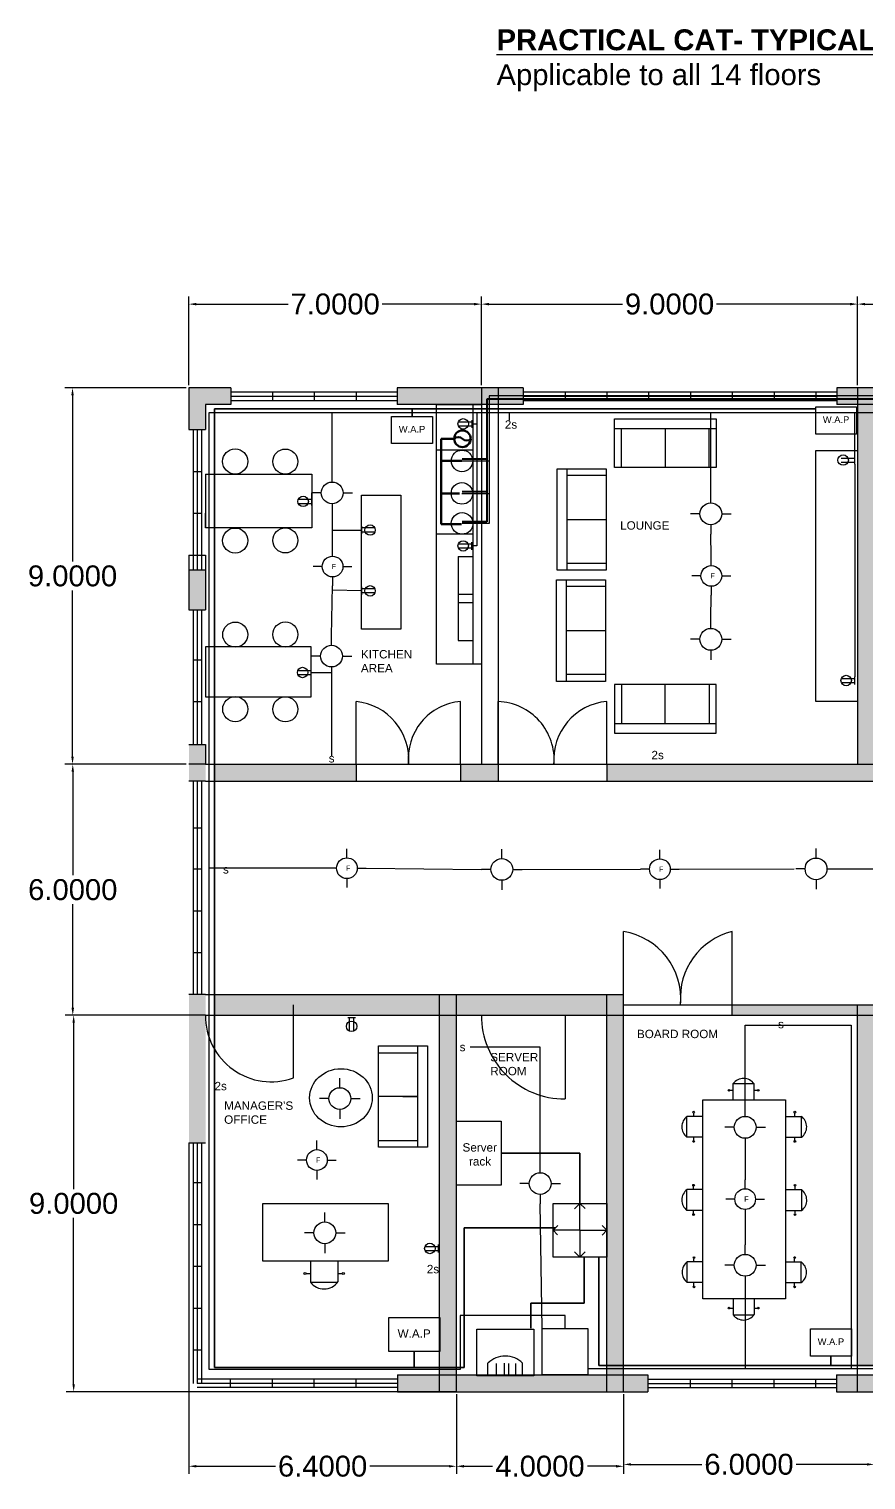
# Model space of a CAD drawing. Header units: inches. Extents: x 1.2 to 84.8, y -17.1 to 37.6.
# Drawn here: x 1.18 to 21.2, y 2.89 to 37.58 of the extents above; entities that cross this region are included whole.
import ezdxf

# ---------------------------------------------------------------- set-up
doc = ezdxf.new("R2010")
doc.units = ezdxf.units.IN
doc.header["$MEASUREMENT"] = 0
doc.header["$PDMODE"] = 3
doc.header["$PDSIZE"] = -20
for name, color, linetype, lineweight in [('Cold water supply', 170, 'Continuous', 30), ('Drainage', 67, 'Continuous', 53), ('Electricity Supply', 240, 'Continuous', 30), ('Hot water supply', 244, 'Continuous', 40), ('Internet Supply', 140, 'Continuous', 35)]:
    doc.layers.add(name, color=color, linetype=linetype, lineweight=lineweight)
doc.styles.get("Standard").update_dxf_attribs({"font": 'arial.ttf'})
doc.dimstyles.get("Standard").update_dxf_attribs({"dimtxt": 0.5, "dimasz": 0.18, "dimexe": 0.18, "dimexo": 0.0625, "dimgap": 0.09, "dimtad": 0, "dimtih": 1, "dimtoh": 1, "dimdec": 4, "dimzin": 0, "dimdsep": 46, "dimtxsty": 'Standard', "dimcen": 0.09, "dimadec": 0, "dimazin": 0, "dimtfac": 1, "dimtdec": 4, "dimtofl": 0, "dimtmove": 0, "dimatfit": 3, "dimfxl": 1, "dimtolj": 1, "dimtzin": 0, "dimarcsym": 0})

# ---------------------------------------------------------------- blocks, each defined once
blk = doc.blocks.new('*D2')
at = {"color": 0, "lineweight": -2, "transparency": 16777216}
for p, q in [((5, 29.062), (5, 31.18)), ((5.18, 31), (7.375, 31)), ((11.82, 31), (9.625, 31)), ((12, 29.062), (12, 31.18))]:
    blk.add_line(p, q, dxfattribs=at)
at = {"color": 0, "transparency": 16777216}
for points in [[(5.18, 31.03), (5.18, 30.97), (5, 31)], [(11.82, 31.03), (11.82, 30.97), (12, 31)]]:
    blk.add_solid(points, dxfattribs=at)
at = {"layer": 'Defpoints', "color": 0, "transparency": 16777216}
for p in [(12, 31), (5, 29), (12, 29)]:
    blk.add_point(p, dxfattribs=at)
at = {"color": 0, "transparency": 16777216, "insert": (8.5, 31), "char_height": 0.5, "attachment_point": 5}
blk.add_mtext('\\A1;7.0000', dxfattribs=at)
blk = doc.blocks.new('*D3')
at = {"color": 0, "lineweight": -2, "transparency": 16777216}
for p, q in [((12, 29.062), (12, 31.18)), ((12.18, 31), (15.373, 31)), ((20.82, 31), (17.627, 31)), ((21, 29.062), (21, 31.18))]:
    blk.add_line(p, q, dxfattribs=at)
at = {"color": 0, "transparency": 16777216}
for points in [[(12.18, 31.03), (12.18, 30.97), (12, 31)], [(20.82, 31.03), (20.82, 30.97), (21, 31)]]:
    blk.add_solid(points, dxfattribs=at)
at = {"layer": 'Defpoints', "color": 0, "transparency": 16777216}
for p in [(21, 31), (12, 29), (21, 29)]:
    blk.add_point(p, dxfattribs=at)
at = {"color": 0, "transparency": 16777216, "insert": (16.5, 31), "char_height": 0.5, "attachment_point": 5}
blk.add_mtext('\\A1;9.0000', dxfattribs=at)
blk = doc.blocks.new('*D4')
at = {"color": 0, "lineweight": -2, "transparency": 16777216}
for p, q in [((21, 29.062), (21, 31.18)), ((21.18, 31), (22.872, 31)), ((26.82, 31), (25.128, 31)), ((27, 29.062), (27, 31.18))]:
    blk.add_line(p, q, dxfattribs=at)
at = {"color": 0, "transparency": 16777216}
for points in [[(21.18, 31.03), (21.18, 30.97), (21, 31)], [(26.82, 31.03), (26.82, 30.97), (27, 31)]]:
    blk.add_solid(points, dxfattribs=at)
at = {"layer": 'Defpoints', "color": 0, "transparency": 16777216}
for p in [(27, 31), (21, 29), (27, 29)]:
    blk.add_point(p, dxfattribs=at)
at = {"color": 0, "transparency": 16777216, "insert": (24, 31), "char_height": 0.5, "attachment_point": 5}
blk.add_mtext('\\A1;6.0000', dxfattribs=at)
blk = doc.blocks.new('*D6')
at = {"color": 0, "lineweight": -2, "transparency": 16777216}
for p, q in [((4.938, 29), (2.037, 29)), ((2.217, 28.82), (2.217, 24.845)), ((2.217, 20.18), (2.217, 24.155)), ((4.938, 20), (2.037, 20))]:
    blk.add_line(p, q, dxfattribs=at)
at = {"color": 0, "transparency": 16777216}
for points in [[(2.187, 28.82), (2.247, 28.82), (2.217, 29)], [(2.187, 20.18), (2.247, 20.18), (2.217, 20)]]:
    blk.add_solid(points, dxfattribs=at)
at = {"layer": 'Defpoints', "color": 0, "transparency": 16777216}
for p in [(5, 29), (2.217, 20), (5, 20)]:
    blk.add_point(p, dxfattribs=at)
at = {"color": 0, "transparency": 16777216, "insert": (2.217, 24.5), "char_height": 0.5, "attachment_point": 5}
blk.add_mtext('\\A1;9.0000', dxfattribs=at)
blk = doc.blocks.new('*D13')
at = {"color": 0, "lineweight": -2, "transparency": 16777216}
for p, q in [((4.938, 20), (2.043, 20)), ((2.223, 19.82), (2.223, 17.345)), ((2.223, 14.18), (2.223, 16.655)), ((4.938, 14), (2.043, 14))]:
    blk.add_line(p, q, dxfattribs=at)
at = {"color": 0, "transparency": 16777216}
for points in [[(2.193, 19.82), (2.253, 19.82), (2.223, 20)], [(2.193, 14.18), (2.253, 14.18), (2.223, 14)]]:
    blk.add_solid(points, dxfattribs=at)
at = {"layer": 'Defpoints', "color": 0, "transparency": 16777216}
for p in [(5, 20), (2.223, 14), (5, 14)]:
    blk.add_point(p, dxfattribs=at)
at = {"color": 0, "transparency": 16777216, "insert": (2.223, 17), "char_height": 0.5, "attachment_point": 5}
blk.add_mtext('\\A1;6.0000', dxfattribs=at)
blk = doc.blocks.new('*D14')
at = {"color": 0, "lineweight": -2, "transparency": 16777216}
for p, q in [((4.878, 14), (2.064, 14)), ((2.244, 13.82), (2.244, 9.845)), ((2.244, 5.18), (2.244, 9.155)), ((4.878, 5), (2.064, 5))]:
    blk.add_line(p, q, dxfattribs=at)
at = {"color": 0, "transparency": 16777216}
for points in [[(2.214, 13.82), (2.274, 13.82), (2.244, 14)], [(2.214, 5.18), (2.274, 5.18), (2.244, 5)]]:
    blk.add_solid(points, dxfattribs=at)
at = {"layer": 'Defpoints', "color": 0, "transparency": 16777216}
for p in [(4.94, 14), (2.244, 5), (4.94, 5)]:
    blk.add_point(p, dxfattribs=at)
at = {"color": 0, "transparency": 16777216, "insert": (2.244, 9.5), "char_height": 0.5, "attachment_point": 5}
blk.add_mtext('\\A1;9.0000', dxfattribs=at)
blk = doc.blocks.new('*D17')
at = {"color": 0, "lineweight": -2, "transparency": 16777216}
for p, q in [((11.4, 4.938), (11.4, 3.038)), ((15.4, 4.938), (15.4, 3.038)), ((11.58, 3.218), (12.263, 3.218)), ((15.22, 3.218), (14.537, 3.218))]:
    blk.add_line(p, q, dxfattribs=at)
at = {"color": 0, "transparency": 16777216}
for points in [[(11.58, 3.248), (11.58, 3.188), (11.4, 3.218)], [(15.22, 3.248), (15.22, 3.188), (15.4, 3.218)]]:
    blk.add_solid(points, dxfattribs=at)
at = {"layer": 'Defpoints', "color": 0, "transparency": 16777216}
for p in [(11.4, 5), (15.4, 5), (11.4, 3.218)]:
    blk.add_point(p, dxfattribs=at)
at = {"color": 0, "transparency": 16777216, "insert": (13.4, 3.218), "char_height": 0.5, "attachment_point": 5}
blk.add_mtext('\\A1;4.0000', dxfattribs=at)
blk = doc.blocks.new('*D18')
at = {"color": 0, "lineweight": -2, "transparency": 16777216}
for p, q in [((5, 4.938), (5, 3.038)), ((11.4, 4.938), (11.4, 3.038)), ((5.18, 3.218), (7.072, 3.218)), ((11.22, 3.218), (9.328, 3.218))]:
    blk.add_line(p, q, dxfattribs=at)
at = {"color": 0, "transparency": 16777216}
for points in [[(5.18, 3.248), (5.18, 3.188), (5, 3.218)], [(11.22, 3.248), (11.22, 3.188), (11.4, 3.218)]]:
    blk.add_solid(points, dxfattribs=at)
at = {"layer": 'Defpoints', "color": 0, "transparency": 16777216}
for p in [(5, 5), (11.4, 5), (5, 3.218)]:
    blk.add_point(p, dxfattribs=at)
at = {"color": 0, "transparency": 16777216, "insert": (8.2, 3.218), "char_height": 0.5, "attachment_point": 5}
blk.add_mtext('\\A1;6.4000', dxfattribs=at)
blk = doc.blocks.new('*D19')
at = {"color": 0, "lineweight": -2, "transparency": 16777216}
for p, q in [((15.4, 4.938), (15.4, 3.083)), ((21.4, 4.938), (21.4, 3.083)), ((15.58, 3.263), (17.272, 3.263)), ((21.22, 3.263), (19.528, 3.263))]:
    blk.add_line(p, q, dxfattribs=at)
at = {"color": 0, "transparency": 16777216}
for points in [[(15.58, 3.293), (15.58, 3.233), (15.4, 3.263)], [(21.22, 3.293), (21.22, 3.233), (21.4, 3.263)]]:
    blk.add_solid(points, dxfattribs=at)
at = {"layer": 'Defpoints', "color": 0, "transparency": 16777216}
for p in [(15.4, 5), (21.4, 5), (21.4, 3.263)]:
    blk.add_point(p, dxfattribs=at)
at = {"color": 0, "transparency": 16777216, "insert": (18.4, 3.263), "char_height": 0.5, "attachment_point": 5}
blk.add_mtext('\\A1;6.0000', dxfattribs=at)

msp = doc.modelspace()

# ---------------------------------------------------------------- hatches: boundary and pattern name
h = msp.add_hatch(color=256)
h.dxf.hatch_style = 1
h.paths.add_polyline_path([(26.6, 29), (21.4, 29), (21.4, 28.6), (26.6, 28.6)])
h.paths.add_polyline_path([(27, 28.6), (26.6, 28.6), (26.6, 20), (27, 20)])
h.paths.add_polyline_path([(21.4, 28.6), (21, 28.6), (21, 20), (21.4, 20)])
h.paths.add_polyline_path([(21, 29), (20.5, 29), (20.5, 28.6), (21, 28.6)])
h.paths.add_polyline_path([(21.4, 29), (21, 29), (21, 28.6), (21.4, 28.6)])
h.paths.add_polyline_path([(27, 29), (26.6, 29), (26.6, 28.6), (27, 28.6)])
h.paths.add_polyline_path([(33, 29), (28.9, 29), (28.9, 28.6), (32.6, 28.6), (32.6, 28.01113), (33, 28.01113)])
h.paths.add_polyline_path([(28.7, 29), (27, 29), (27, 28.6), (28.7, 28.6)])
h.paths.add_polyline_path([(33, 27.48188), (32.6, 27.48188), (32.6, 25.7381), (33, 25.7381)])
h.paths.add_polyline_path([(33, 25.19871), (32.6, 25.19871), (32.6, 24.5), (33, 24.5)])
h.paths.add_polyline_path([(33, 24.5), (32.6, 24.5), (32.6, 24.1), (33, 24.1)])
h.paths.add_polyline_path([(32.6, 24.5), (28.9, 24.5), (28.9, 24.1), (32.6, 24.1)])
h.paths.add_polyline_path([(32.6, 26.7), (28.9, 26.7), (28.9, 26.5), (32.6, 26.5)])
h.paths.add_polyline_path([(33, 24.1), (32.6, 24.1), (32.6, 13.50339), (33, 13.50339)])
h.paths.add_polyline_path([(32.6, 20), (15, 20), (15, 19.6), (32.6, 19.6)])
h.paths.add_polyline_path([(32.6, 22.74032), (28.7, 22.74032), (28.7, 22.54032), (32.6, 22.54032)])
h.paths.add_polyline_path([(13, 29), (12.4, 29), (12.4, 28.6), (13, 28.6)])
h.paths.add_polyline_path([(12.4, 29), (12, 29), (12, 28.6), (12.4, 28.6)])
h.paths.add_polyline_path([(12, 29), (9.98659, 29), (9.98659, 28.6), (12, 28.6)])
h.paths.add_polyline_path([(6.00492, 29), (5, 29), (5, 28.00502), (5.4, 28.00502), (5.4, 28.6), (6.00492, 28.6)])
h.paths.add_polyline_path([(5.4, 24.64868), (5, 24.64868), (5, 23.69186), (5.4, 23.69186)])
h.paths.add_polyline_path([(5.4, 20), (5, 20), (5, 19.6), (5.4, 19.6)])
h.paths.add_polyline_path([(5.4, 20.47144), (5, 20.47144), (5, 20), (5.4, 20)])
h.paths.add_polyline_path([(9, 20), (5.61373, 20), (5.61373, 19.6), (9, 19.6)])
h.paths.add_polyline_path([(12.4, 20), (11.5, 20), (11.5, 19.6), (12.4, 19.6)])
h.paths.add_polyline_path([(5.4, 13.95833, -0.00663101), (5.4, 14), (5, 14), (5, 10.95352), (5.4, 10.95352)])
h.paths.add_polyline_path([(11, 14.5), (5.61373, 14.5), (5.61373, 14), (11, 14), (11, 14.25)])
h.paths.add_polyline_path([(15, 14.5), (11.4, 14.5), (11.4, 14.25), (11.4, 14), (15, 14), (15, 14.25)])
h.paths.add_polyline_path([(11.4, 14.25), (11.4, 14.5), (11, 14.5), (11, 14.25), (11, 14), (11.4, 14)])
h.paths.add_polyline_path([(5.4, 14.5), (5, 14.5), (5, 14), (5.4, 14)])
h.paths.add_polyline_path([(15.4, 14.5), (15, 14.5), (15, 14.25), (15, 14), (15.4, 14)])
h.paths.add_polyline_path([(15.4, 14), (15, 14), (15, 9.50332), (15.00044, 9.50332), (15.00044, 8.21763), (15.00009, 5.624), (15.4, 5.624)])
h.paths.add_polyline_path([(11.4, 14), (11, 14), (11, 6.77333), (11.00168, 6.77333), (11.00168, 5.95952), (11.00102, 5.58176), (11.4, 5.58176)])
h.paths.add_polyline_path([(11.4, 5.58176), (11, 5.58176), (11, 5.4), (11.4, 5.4)])
h.paths.add_polyline_path([(11.4, 5.4), (11, 5.4), (11, 5), (11.4, 5)])
h.paths.add_polyline_path([(11, 5.4), (9.99157, 5.4), (9.99157, 5), (11, 5)])
h.paths.add_polyline_path([(15, 5.4), (11.4, 5.4), (11.4, 5), (15, 5)])
h.paths.add_polyline_path([(15.4, 5.4), (15, 5.4), (15, 5), (15.4, 5)])
h.paths.add_polyline_path([(15.98294, 5.4), (15.4, 5.4), (15.4, 5), (15.98294, 5)])
h.paths.add_polyline_path([(15.4, 5.624), (15, 5.624), (15, 5.4), (15.4, 5.4)])
h.paths.add_polyline_path([(21, 5.4), (20.4977, 5.4), (20.4977, 5), (21, 5)])
h.paths.add_polyline_path([(21.4, 5.4), (21, 5.4), (21, 5), (21.4, 5)])
h.paths.add_polyline_path([(22.13162, 5.4), (21.4, 5.4), (21.4, 5), (22.13162, 5)])
h.paths.add_polyline_path([(21.4, 14), (21, 14), (21, 5.624), (21.4, 5.624)])
h.paths.add_polyline_path([(21.4, 14.25), (21, 14.25), (21, 14), (21.4, 14)])
h.paths.add_polyline_path([(21, 14.25), (18, 14.25), (18, 14), (21, 14)])
h.paths.add_polyline_path([(22, 14.25), (21.4, 14.25), (21.4, 14), (22, 14)])
h.paths.add_polyline_path([(32.6, 14.25), (24.5, 14.25), (24.5, 14), (32.6, 14)])
h.paths.add_polyline_path([(33, 5.9409), (32.6, 5.9409), (32.6, 5.4), (31.99045, 5.4), (31.99045, 5), (33, 5)])

# ---------------------------------------------------------------- linework, layer by layer
for p, q in [((6.00492, 29), (6.00492, 28.6)), ((6.00492, 28.9), (9.98659, 28.9)), ((6.00492, 28.8), (9.98659, 28.8)), ((7, 28.9), (7, 28.7)), ((8, 28.9), (8, 28.7)), ((9, 28.9), (9, 28.7)), ((9.98659, 29), (9.98659, 28.6)), ((12, 29), (12, 20)), ((12.4, 29), (12.4, 20)), ((13, 29), (13, 28.6)), ((13, 28.9), (20.5, 28.9)), ((13, 28.8), (20.5, 28.8)), ((14, 28.9), (14, 28.7)), ((15, 28.9), (15, 28.7)), ((16, 28.9), (16, 28.7)), ((17, 28.9), (17, 28.7)), ((18, 28.9), (18, 28.7)), ((19, 28.9), (19, 28.7)), ((20, 28.9), (20, 28.7)), ((20.5, 29), (20.5, 28.6)), ((21, 29), (21, 20)), ((6.00492, 28.7), (9.98659, 28.7)), ((11.79062, 28.6), (11.79062, 22.39547)), ((13, 28.7), (20.5, 28.7)), ((5, 28.00502), (5.4, 28.00502)), ((5.1, 28.00502), (5.1, 24.64868)), ((5.1, 28.00502), (5.1, 24.64868)), ((5.2, 28.00502), (5.2, 24.64868)), ((5.3, 28.00502), (5.3, 24.64868)), ((15.18509, 28.02357), (17.61224, 28.02357)), ((15.35014, 27.09101), (15.35014, 28.02357)), ((16.39866, 28.02357), (16.39866, 27.09101)), ((17.4515, 27.09101), (17.4515, 28.02357)), ((10.92203, 27.51362), (11.79062, 27.51362)), ((14.04847, 24.63659), (14.04847, 27.06375)), ((5.1, 27), (5.3, 27)), ((14.98103, 26.90301), (14.04847, 26.90301)), ((5.1, 26), (5.3, 26)), ((14.04847, 25.85017), (14.98103, 25.85017)), ((11.79062, 25.49773), (10.92203, 25.49773)), ((5, 25), (5.4, 25)), ((5.4, 25), (5.4, 23.69186)), ((5, 24.64868), (5.4, 24.64868)), ((11.44083, 24.96934), (11.44083, 22.96253)), ((11.44083, 24.96934), (11.79062, 24.96934)), ((14.98103, 24.80165), (14.04847, 24.80165)), ((14.03314, 21.98048), (14.03314, 24.40763)), ((11.44083, 24.06593), (11.79062, 24.06593)), ((14.9657, 24.24689), (14.03314, 24.24689)), ((5, 23.69186), (5.4, 23.69186)), ((5.1, 23.69186), (5.1, 20.47144)), ((5.2, 23.69186), (5.2, 20.47144)), ((5.3, 23.69186), (5.3, 20.47144)), ((11.44083, 23.86593), (11.79062, 23.86593)), ((11.44083, 22.96253), (11.79062, 22.96253)), ((14.03314, 23.19405), (14.9657, 23.19405)), ((5.1, 22.5), (5.3, 22.5)), ((5.39939, 22.5), (5.4, 22.5)), ((14.9657, 22.14553), (14.03314, 22.14553)), ((15.35014, 21.90899), (15.35014, 20.97643)), ((16.39866, 20.97643), (16.39866, 21.90899)), ((17.4515, 21.90899), (17.4515, 20.97643)), ((5.1, 21.5), (5.3, 21.5)), ((9, 20), (9, 21.5)), ((11.5, 20), (11.5, 21.5)), ((12.4, 20), (12.4, 21.5)), ((15, 20), (15, 21.5)), ((15.18509, 20.97643), (17.61224, 20.97643)), ((5, 20.47144), (5.4, 20.47144)), ((5.4, 20.47144), (5.4, 20)), ((5.4, 20), (5, 20)), ((5.4, 20), (32.6, 20)), ((9, 20), (9, 19.6)), ((11.5, 20), (11.5, 19.6)), ((12.4, 20), (12.4, 19.6)), ((15, 20), (15, 19.6)), ((5.4, 19.6), (5, 19.6)), ((5.1, 19.6), (5.1, 14.5)), ((5.2, 19.6), (5.2, 14.5)), ((5.3, 19.6), (5.3, 14.5)), ((5.4, 19.6), (32.6, 19.6)), ((5.1, 18.48234), (5.3, 18.48234)), ((5.1, 17.5), (5.3, 17.5)), ((5.1, 16.5), (5.3, 16.5)), ((15.4, 14), (15.4, 16)), ((18, 14), (18, 16)), ((5.1, 15.5), (5.3, 15.5)), ((5.4, 14.5), (5, 14.5)), ((5.4, 14.5), (15.4, 14.5)), ((7.4954, 14.25), (7.4954, 14)), ((11, 14.25), (11, 14.5)), ((11, 14), (11, 14.25)), ((11.4, 14.25), (11.4, 14.5)), ((11.4, 14), (11.4, 14.25)), ((15, 14.25), (15, 14.5)), ((15, 14), (15, 14.25)), ((15.4, 14.25), (15.4, 14.5)), ((15.4, 14), (15.4, 14.25)), ((15.4, 14.25), (32.6, 14.25)), ((21, 14), (21, 14.25)), ((5.4, 14), (4.94035, 14)), ((5.4, 14), (32.6, 14)), ((7.5, 12.5), (7.5, 14)), ((11, 5), (11, 14)), ((11.4, 5), (11.4, 14)), ((14, 14), (14, 12)), ((15, 5), (15, 14)), ((15.4, 5), (15.4, 14)), ((21, 5), (21, 14)), ((10.46889, 13.2702), (10.46889, 10.84304)), ((9.53633, 13.10514), (10.46889, 13.10514)), ((17.94309, 12.20534), (18.02309, 12.20534)), ((18.02309, 11.98874), (18.02309, 12.36553)), ((18.02309, 12.36553), (18.52309, 12.36553)), ((18.52309, 11.98874), (18.52309, 12.35979)), ((18.52309, 12.20534), (18.60309, 12.20534)), ((10.46889, 12.05662), (9.53633, 12.05662)), ((10.12104, 12.05662), (10.46889, 12.05662)), ((16.91737, 11.08322), (16.91737, 11.58322)), ((17.29417, 11.58322), (16.92312, 11.58322)), ((17.07756, 11.58322), (17.07756, 11.66322)), ((19.28178, 11.58322), (19.65282, 11.58322)), ((19.49838, 11.58322), (19.49838, 11.66322)), ((19.65857, 11.08322), (19.65857, 11.58322)), ((5, 10.95352), (5.4, 10.95352)), ((5, 10.95352), (5, 4.21583)), ((5.1, 10.95352), (5.1, 5.2)), ((5.2, 10.95352), (5.2, 5.2)), ((5.3, 10.95352), (5.3, 5.2)), ((9.53633, 11.00378), (10.46889, 11.00378)), ((17.29417, 11.08322), (16.91737, 11.08322)), ((17.07756, 11.00322), (17.07756, 11.08322)), ((19.28178, 11.08322), (19.65857, 11.08322)), ((19.49838, 11.00322), (19.49838, 11.08322)), ((5.1, 10), (5.3, 10)), ((16.91393, 9.33634), (16.91393, 9.83634)), ((17.29072, 9.83634), (16.91968, 9.83634)), ((17.07412, 9.83634), (17.07412, 9.91634)), ((19.28522, 9.83634), (19.65627, 9.83634)), ((19.50183, 9.83634), (19.50183, 9.91634)), ((19.66201, 9.33634), (19.66201, 9.83634)), ((14.3576, 9.50332), (14.22819, 9.37391)), ((14.3576, 8.86047), (14.3576, 9.50332)), ((14.3576, 9.50332), (14.48185, 9.37906)), ((17.29072, 9.33634), (16.91393, 9.33634)), ((17.07412, 9.25634), (17.07412, 9.33634)), ((19.28522, 9.33634), (19.66201, 9.33634)), ((19.50183, 9.25634), (19.50183, 9.33634)), ((5.1, 9), (5.3, 9)), ((13.71475, 8.86047), (13.82486, 8.97058)), ((14.3576, 8.86047), (13.71475, 8.86047)), ((13.71475, 8.86047), (13.82051, 8.75472)), ((14.3576, 8.86047), (14.3576, 8.21763)), ((14.3576, 8.86047), (15.00044, 8.86047)), ((15.00044, 8.86047), (14.8857, 8.74573)), ((15.00044, 8.86047), (14.88973, 8.97119)), ((14.3576, 8.21763), (14.22819, 8.34704)), ((14.3576, 8.21763), (14.48185, 8.34189)), ((5.1, 8), (5.3, 8)), ((7.90966, 8.1106), (7.90966, 7.61746)), ((8.56405, 8.1106), (8.56405, 7.62498)), ((16.92324, 7.6073), (16.92324, 8.1073)), ((17.30003, 8.1073), (16.92899, 8.1073)), ((17.08343, 8.1073), (17.08343, 8.1873)), ((19.27591, 8.1073), (19.64696, 8.1073)), ((19.49252, 8.1073), (19.49252, 8.1873)), ((19.65271, 7.6073), (19.65271, 8.1073)), ((7.80495, 7.82711), (7.90966, 7.82711)), ((8.56405, 7.82711), (8.66875, 7.82711)), ((7.90966, 7.61746), (8.56405, 7.61746)), ((17.30003, 7.6073), (16.92324, 7.6073)), ((17.08343, 7.5273), (17.08343, 7.6073)), ((19.27591, 7.6073), (19.65271, 7.6073)), ((19.49252, 7.5273), (19.49252, 7.6073)), ((5.1, 7), (5.3, 7)), ((17.94309, 6.99776), (18.02309, 6.99776)), ((18.02309, 7.21436), (18.02309, 6.83757)), ((18.52309, 7.21436), (18.52309, 6.84331)), ((18.52309, 6.99776), (18.60309, 6.99776)), ((18.02309, 6.83757), (18.52309, 6.83757)), ((5.1, 6), (5.3, 6)), ((12.15587, 5.38155), (12.15587, 5.67991)), ((12.35281, 5.67632), (12.35281, 5.38155)), ((12.54252, 5.67977), (12.54252, 5.38155)), ((12.64946, 5.67632), (12.64946, 5.38155)), ((12.81158, 5.67632), (12.81158, 5.38155)), ((12.98531, 5.38155), (12.98531, 5.67991)), ((9.99157, 5.3), (5.2, 5.3)), ((6, 5.1), (6, 5.3)), ((7, 5.1), (7, 5.3)), ((8, 5.1), (8, 5.3)), ((9, 5.1), (9, 5.3)), ((9.99157, 5.4), (9.99157, 5)), ((15.98294, 5.4), (15.98294, 5)), ((15.98294, 5.3), (19, 5.3)), ((17, 5.1), (17, 5.3)), ((18, 5.1), (18, 5.3)), ((19, 5.1), (19, 5.3)), ((19, 5.3), (20, 5.3)), ((20, 5.1), (20, 5.3)), ((20, 5.3), (20.4977, 5.3)), ((20.4977, 5.4), (20.4977, 5)), ((9.99157, 5), (4.53494, 5)), ((11.4, 5), (4.94035, 5)), ((9.99157, 5.2), (5.2, 5.2)), ((9.99157, 5.1), (5.2, 5.1)), ((15.98294, 5.2), (19, 5.2)), ((15.98294, 5.1), (19, 5.1)), ((19, 5.2), (20, 5.2)), ((19, 5.1), (20, 5.1)), ((20, 5.2), (20.4977, 5.2)), ((20, 5.1), (20.4977, 5.1))]:
    msp.add_line(p, q)
for points in [[(6.00492, 29), (5, 29), (5, 28.00502)], [(13, 29), (9.98659, 29)], [(33, 13.50339), (33, 29), (20.5, 29)], [(6.00492, 28.6), (5.4, 28.6), (5.4, 28.00502)], [(13, 28.6), (9.98659, 28.6)], [(32.6, 28.6), (20.5, 28.6)], [(5.4, 26.93612), (7.94087, 26.93612), (7.94087, 25.65103), (5.4, 25.65103), (5.4, 26)], [(5.4, 26.93612), (5.4, 25.65103)], [(5, 25), (5, 23.69186)], [(9.99157, 5.4), (15.98294, 5.4)], [(20.4977, 5.4), (22.13162, 5.4)], [(9.99157, 5), (15.98294, 5)], [(20.4977, 5), (22.13162, 5)]]:
    msp.add_lwpolyline(points)
for points in [[(10.92203, 28.6), (12, 28.6), (12, 22.39547), (10.92203, 22.39547)], [(19.99603, 28.54597), (20.97338, 28.54597), (20.97338, 27.8944), (19.99603, 27.8944)], [(9.85165, 28.31695), (10.829, 28.31695), (10.829, 27.66538), (9.85165, 27.66538)], [(15.18509, 27.09101), (15.18509, 28.26042), (17.61224, 28.26042), (17.61224, 27.09101)], [(20, 27.5), (21, 27.5), (21, 21.5), (20, 21.5)], [(14.98103, 24.63659), (13.81162, 24.63659), (13.81162, 27.06375), (14.98103, 27.06375)], [(9.12917, 26.43547), (10.06823, 26.43547), (10.06823, 23.22601), (9.12917, 23.22601)], [(14.9657, 21.98048), (13.79629, 21.98048), (13.79629, 24.40763), (14.9657, 24.40763)], [(5.39939, 21.61056), (7.92492, 21.61056), (7.92492, 22.80696), (5.39939, 22.80696)], [(15.18509, 21.90899), (15.18509, 20.73958), (17.61224, 20.73958), (17.61224, 21.90899)], [(9.53633, 13.2702), (10.70574, 13.2702), (10.70574, 10.84304), (9.53633, 10.84304)], [(17.29984, 11.98008), (19.27611, 11.98008), (19.27611, 7.22302), (17.29984, 7.22302)], [(11.4, 11.46718), (12.4703, 11.46718), (12.4703, 9.93673), (11.4, 9.93673)], [(6.76729, 9.50161), (9.76729, 9.50161), (9.76729, 8.12454), (6.76729, 8.12454)], [(13.71475, 9.50332), (15.00044, 9.50332), (15.00044, 8.21763), (13.71475, 8.21763)], [(9.78097, 6.77333), (11.00168, 6.77333), (11.00168, 5.95952), (9.78097, 5.95952)], [(11.88944, 6.4995), (13.25167, 6.4995), (13.25167, 5.38155), (11.88944, 5.38155)], [(19.87277, 6.50372), (20.85012, 6.50372), (20.85012, 5.85215), (19.87277, 5.85215)]]:
    msp.add_lwpolyline(points, close=True)
for centre, radius in [((6.10806, 27.23912), 0.3), ((7.30711, 27.23612), 0.3), ((11.53427, 27.25147), 0.25851), ((11.5336, 26.47566), 0.25851), ((11.53725, 25.75814), 0.25851), ((6.10806, 25.34803), 0.3), ((7.30711, 25.35103), 0.3), ((6.10994, 23.09963), 0.3), ((7.30899, 23.10262), 0.3), ((6.10994, 21.3179), 0.3), ((7.30899, 21.3149), 0.3), ((17.92309, 12.20534), 0.02), ((18.62309, 12.20534), 0.02), ((17.07756, 11.68322), 0.02), ((19.49838, 11.68322), 0.02), ((17.07756, 10.98322), 0.02), ((19.49838, 10.98322), 0.02), ((17.07412, 9.93634), 0.02), ((19.50183, 9.93634), 0.02), ((17.07412, 9.23634), 0.02), ((19.50183, 9.23634), 0.02), ((17.08343, 8.2073), 0.02), ((19.49252, 8.2073), 0.02), ((7.77878, 7.82711), 0.02618), ((8.69493, 7.82711), 0.02618), ((17.08343, 7.5073), 0.02), ((19.49252, 7.5073), 0.02), ((17.92309, 6.99776), 0.02), ((18.62309, 6.99776), 0.02)]:
    msp.add_circle(centre, radius)
for centre, radius, start, end in [((8.87135, 20.11567), 1.3903, 355.227637, 84.690571), ((11.61138, 20.14253), 1.36203, 94.690472, 186.00683), ((12.34658, 20.10785), 1.39317, 355.560025, 87.802399), ((15.11847, 20.11721), 1.38786, 94.896786, 184.844526), ((15.14473, 14.39841), 1.62181, 354.749731, 80.944056), ((18.37846, 14.42466), 1.62016, 103.508822, 184.526088), ((6.97083, 13.97917), 1.57097, 179.240154, 289.684491), ((13.98959, 13.98959), 1.98962, 179.700248, 270.299752), ((18.27096, 12.17714), 0.31134, 35.920355, 142.762548), ((17.10577, 11.33108), 0.31134, 125.920355, 232.762548), ((19.47017, 11.33108), 0.31134, 307.237452, 54.079645), ((17.10448, 9.58288), 0.31134, 125.920355, 232.762548), ((19.47146, 9.58288), 0.31134, 307.237452, 54.079645), ((17.11164, 7.85516), 0.31134, 125.920355, 232.762548), ((19.46431, 7.85516), 0.31134, 307.237452, 54.079645), ((8.23406, 7.86403), 0.40748, 217.237452, 324.079645), ((18.27096, 7.02596), 0.31134, 217.237452, 324.079645), ((12.57059, 5.26921), 0.58366, 44.720454, 135.279546)]:
    msp.add_arc(centre, radius, start, end)
msp.add_ellipse((8.63847, 12.02698), major_axis=(0.74865, 0), ratio=0.92834368)
at = {"layer": 'Cold water supply'}
for p, q in [((32.90666, 28.80914), (12.18267, 28.80914)), ((12.18267, 28.80914), (12.18267, 25.75814)), ((11.53427, 27.25147), (12.18267, 27.25147)), ((11.5336, 26.47566), (12.18267, 26.47566)), ((12.18267, 25.75814), (11.53725, 25.75814))]:
    msp.add_line(p, q, dxfattribs=at)
at = {"layer": 'Drainage'}
for p, q in [((11.03966, 27.25147), (11.03966, 27.78161)), ((11.03966, 27.78161), (11.34758, 27.78161)), ((11.53427, 27.25147), (11.03966, 27.25147)), ((11.03966, 27.25147), (11.03966, 26.80784)), ((11.03966, 26.80784), (11.03966, 25.73688)), ((11.47707, 26.47566), (11.03966, 26.47566)), ((11.03966, 25.73688), (11.52371, 25.73688))]:
    msp.add_line(p, q, dxfattribs=at)
msp.add_circle((11.54542, 27.78161), 0.19784, dxfattribs=at)
for centre, start, end in [((11.4465, 27.68269), 45, 135), ((11.64434, 27.88053), 225, 315)]:
    msp.add_arc(centre, 0.13989, start, end, dxfattribs=at)
at = {"layer": 'Electricity Supply'}
for p, q in [((5.48591, 5.52834), (5.48591, 28.41207)), ((5.48591, 28.41207), (27.98277, 28.41207)), ((8.42775, 26.97377), (8.42775, 28.41207)), ((11.44864, 28.18767), (11.69864, 28.18767)), ((11.69864, 28.18767), (11.76901, 28.18767)), ((11.76901, 28.22555), (11.76901, 28.0463)), ((11.76901, 28.13593), (11.88964, 28.13593)), ((11.88964, 28.41207), (11.88964, 25.22451)), ((12.66778, 28.225), (12.66778, 28.41207)), ((17.48688, 26.47377), (17.48688, 28.41207)), ((20.93018, 27.36154), (20.93018, 28.41207)), ((11.44864, 28.08767), (11.69864, 28.08767)), ((11.69864, 28.08767), (11.76901, 28.08767)), ((20.6098, 27.31947), (20.8598, 27.31947)), ((20.6098, 27.21947), (20.8598, 27.21947)), ((20.8598, 27.31947), (20.93018, 27.31947)), ((20.8598, 27.21947), (20.93018, 27.21947)), ((20.93018, 27.17476), (20.93018, 27.36154)), ((20.93018, 27.17476), (20.93101, 22.09336)), ((8.42775, 26.74747), (8.42775, 26.97377)), ((7.93948, 26.18899), (7.93948, 26.37577)), ((8.16717, 26.48688), (7.94087, 26.48688)), ((7.94087, 26.29358), (7.94087, 26.48688)), ((8.68834, 26.48688), (8.91463, 26.48688)), ((17.48688, 26.24747), (17.48688, 26.47377)), ((7.61911, 26.3337), (7.86911, 26.3337)), ((7.61911, 26.2337), (7.86911, 26.2337)), ((7.86911, 26.3337), (7.93948, 26.3337)), ((7.86911, 26.2337), (7.93948, 26.2337)), ((8.42775, 26.2263), (8.42775, 26)), ((8.43836, 25.18914), (8.43836, 26)), ((9.12917, 25.69339), (9.12917, 25.50661)), ((17.2263, 25.98688), (17, 25.98688)), ((17.48688, 25.7263), (17.48688, 25.5)), ((17.74747, 25.98688), (17.97377, 25.98688)), ((8.43836, 25.59457), (9.12917, 25.59457)), ((9.19954, 25.64868), (9.12917, 25.64868)), ((9.19954, 25.54868), (9.12917, 25.54868)), ((9.44954, 25.64868), (9.19954, 25.64868)), ((9.44954, 25.54868), (9.19954, 25.54868)), ((17.4996, 24.96539), (17.48688, 25.5)), ((8.43836, 24.97377), (8.43836, 25.18914)), ((11.44782, 25.2702), (11.69782, 25.2702)), ((11.44782, 25.1702), (11.69782, 25.1702)), ((11.69782, 25.2702), (11.76819, 25.2702)), ((11.69782, 25.1702), (11.76819, 25.1702)), ((11.76819, 25.12549), (11.76819, 25.31228)), ((11.88964, 25.22451), (11.76819, 25.22451)), ((8.19036, 24.72578), (7.97499, 24.72578)), ((8.68636, 24.72578), (8.90172, 24.72578)), ((17.4996, 24.75003), (17.4996, 24.96539)), ((8.43836, 24.47778), (8.43836, 24.26241)), ((17.2516, 24.50203), (17.03623, 24.50203)), ((17.74759, 24.50203), (17.96296, 24.50203)), ((8.41388, 23.07295), (8.43836, 24.26241)), ((9.12917, 24.14625), (8.43626, 24.16051)), ((9.12917, 24.23964), (9.12917, 24.05286)), ((9.19954, 24.19493), (9.12917, 24.19493)), ((9.19954, 24.09493), (9.12917, 24.09493)), ((9.44954, 24.19493), (9.19954, 24.19493)), ((9.44954, 24.09493), (9.19954, 24.09493)), ((17.48688, 23.47377), (17.4996, 24.03867)), ((17.4996, 24.25403), (17.4996, 24.03867)), ((17.48688, 23.24747), (17.48688, 23.47377)), ((8.41388, 22.84665), (8.41388, 23.07295)), ((17.2263, 22.98688), (17, 22.98688)), ((17.74747, 22.98688), (17.97377, 22.98688)), ((8.1533, 22.58607), (7.927, 22.58607)), ((8.67447, 22.58607), (8.90076, 22.58607)), ((17.48688, 22.7263), (17.48688, 22.5)), ((7.60662, 22.2439), (7.85662, 22.2439)), ((7.85662, 22.2439), (7.927, 22.2439)), ((7.927, 22.09918), (7.927, 22.28597)), ((8.41388, 22.32548), (8.41388, 22.09918)), ((7.60662, 22.1439), (7.85662, 22.1439)), ((7.85662, 22.1439), (7.927, 22.1439)), ((7.927, 22.19258), (8.41388, 22.19258)), ((8.41388, 22.09918), (8.41388, 20.18832)), ((20.61064, 22.05129), (20.86064, 22.05129)), ((20.61064, 21.95129), (20.86064, 21.95129)), ((20.86064, 22.05129), (20.93101, 22.05129)), ((20.86064, 21.95129), (20.93101, 21.95129)), ((20.93101, 21.90657), (20.93101, 22.09336)), ((8.78104, 17.7633), (8.78104, 17.97867)), ((12.48688, 17.74747), (12.48688, 17.97377)), ((16.26869, 17.73883), (16.26869, 17.95419)), ((20.00444, 17.75916), (20.00444, 17.98546)), ((8.31768, 17.5153), (5.48591, 17.5153)), ((8.53304, 17.5153), (8.31768, 17.5153)), ((9.02904, 17.5153), (9.24441, 17.5153)), ((9.24441, 17.5153), (12, 17.48688)), ((12.2263, 17.48688), (12, 17.48688)), ((12.74747, 17.48688), (12.97377, 17.48688)), ((12.97377, 17.48688), (15.80532, 17.49083)), ((16.02069, 17.49083), (15.80532, 17.49083)), ((16.51668, 17.49083), (16.73205, 17.49083)), ((16.73205, 17.49083), (19.48467, 17.49858)), ((19.74386, 17.49858), (19.51756, 17.49858)), ((20.26502, 17.49858), (20.49132, 17.49858)), ((20.49132, 17.49858), (23.39886, 17.5022)), ((8.78104, 17.26731), (8.78104, 17.05194)), ((12.48688, 17.2263), (12.48688, 17)), ((16.26869, 17.24283), (16.26869, 17.02747)), ((20.00444, 17.238), (20.00444, 17.0117)), ((8.98855, 13.94037), (8.80177, 13.94037)), ((8.84384, 13.87), (8.84384, 13.94037)), ((8.94384, 13.87), (8.94384, 13.94037)), ((8.84384, 13.62), (8.84384, 13.87)), ((8.94384, 13.62), (8.94384, 13.87)), ((18.30899, 11.80757), (18.30899, 13.76415)), ((18.30899, 13.76415), (19.09688, 13.76415)), ((19.09688, 13.76415), (20.84128, 13.76415)), ((20.84128, 13.76415), (20.84128, 5.55546)), ((13.40612, 13.23777), (11.73385, 13.23777)), ((13.40612, 10.46281), (13.40612, 13.23777)), ((8.6118, 12.26874), (8.6118, 12.49504)), ((8.35122, 12.00816), (8.12492, 12.00816)), ((8.87239, 12.00816), (9.09868, 12.00816)), ((18.30899, 11.58127), (18.30899, 11.80757)), ((8.6118, 11.74757), (8.6118, 11.52127)), ((18.04841, 11.32069), (17.82211, 11.32069)), ((18.56958, 11.32069), (18.79587, 11.32069)), ((8.06331, 10.787), (8.06331, 11.00237)), ((18.30899, 11.0601), (18.30899, 10.8338)), ((18.30899, 10.8338), (18.30906, 10.06761)), ((7.81531, 10.53901), (7.59995, 10.53901)), ((8.31131, 10.53901), (8.52668, 10.53901)), ((13.40612, 10.23651), (13.40612, 10.46281)), ((8.06331, 10.29101), (8.06331, 10.07564)), ((18.30906, 9.85224), (18.30906, 10.06761)), ((13.14554, 9.97593), (12.91924, 9.97593)), ((13.40612, 9.71534), (13.40612, 9.48905)), ((13.66671, 9.97593), (13.89301, 9.97593)), ((13.4563, 6.50821), (13.40612, 9.48905)), ((18.06106, 9.60425), (17.8457, 9.60425)), ((18.55706, 9.60425), (18.77243, 9.60425)), ((8.2518, 9.05947), (8.2518, 9.28576)), ((18.30906, 9.14088), (18.30899, 8.50933)), ((18.30906, 9.35625), (18.30906, 9.14088)), ((7.99121, 8.79888), (7.76492, 8.79888)), ((8.51238, 8.79888), (8.73868, 8.79888)), ((8.2518, 8.5383), (8.2518, 8.312)), ((10.6513, 8.47472), (10.9013, 8.47472)), ((10.6513, 8.37472), (10.9013, 8.37472)), ((10.9013, 8.47472), (10.97168, 8.47472)), ((10.9013, 8.37472), (10.97168, 8.37472)), ((10.97168, 8.33001), (10.97168, 8.51679)), ((18.30899, 8.28303), (18.30899, 8.50933)), ((18.04841, 8.02245), (17.82211, 8.02245)), ((18.56958, 8.02245), (18.79587, 8.02245)), ((18.30899, 7.76186), (18.30899, 7.53557)), ((18.30899, 7.53557), (18.30899, 5.55546)), ((13.99954, 6.82241), (11.487, 6.82241)), ((11.487, 6.82241), (11.487, 5.52834)), ((13.99954, 6.50821), (13.99954, 6.82241)), ((14.54279, 5.55546), (32.10763, 5.55546)), ((11.487, 5.52834), (5.48591, 5.52834))]:
    msp.add_line(p, q, dxfattribs=at)
msp.add_lwpolyline([(13.4563, 6.50821), (14.54279, 6.50821), (14.54279, 5.4), (13.4563, 5.4)], close=True, dxfattribs=at)
for centre, radius in [((11.5632, 28.13767), 0.125), ((20.65263, 27.27199), 0.125), ((8.42775, 26.48688), 0.26058), ((7.73367, 26.2837), 0.125), ((17.48688, 25.98688), 0.26058), ((9.33498, 25.59868), 0.125), ((11.56238, 25.2202), 0.125), ((8.43836, 24.72578), 0.248), ((17.4996, 24.50203), 0.248), ((9.33498, 24.14493), 0.125), ((17.48688, 22.98688), 0.26058), ((8.41388, 22.58607), 0.26058), ((7.72119, 22.1939), 0.125), ((20.7252, 22.00129), 0.125), ((8.78104, 17.5153), 0.248), ((12.48688, 17.48688), 0.26058), ((16.26869, 17.49083), 0.248), ((20.00444, 17.49858), 0.26058), ((8.89384, 13.73456), 0.125), ((8.6118, 12.00816), 0.26058), ((18.30899, 11.32069), 0.26058), ((8.06331, 10.53901), 0.248), ((13.40612, 9.97593), 0.26058), ((18.30906, 9.60425), 0.248), ((8.2518, 8.79888), 0.26058), ((10.76587, 8.42472), 0.125), ((18.30899, 8.02245), 0.26058)]:
    msp.add_circle(centre, radius, dxfattribs=at)
at = {"layer": 'Hot water supply'}
for p, q in [((32.83701, 28.7296), (12.12989, 28.7296)), ((12.12989, 28.7296), (12.12989, 25.793)), ((12.12989, 27.29612), (11.53757, 27.29612)), ((12.12989, 26.51608), (11.5351, 26.51608)), ((12.12989, 25.793), (11.54005, 25.793))]:
    msp.add_line(p, q, dxfattribs=at)
at = {"layer": 'Internet Supply'}
for p, q in [((5.61373, 5.58176), (5.61373, 28.49821)), ((5.61373, 28.49821), (19.99603, 28.49821)), ((10.34033, 28.31695), (10.34033, 28.49821)), ((14.3576, 10.70196), (12.4703, 10.70196)), ((14.3576, 9.50332), (14.3576, 10.70196)), ((13.7698, 8.91553), (11.58583, 8.91553)), ((11.58583, 8.91553), (11.58583, 5.58176)), ((14.45675, 7.1172), (14.45675, 8.21763)), ((14.80586, 8.21763), (14.80586, 5.624)), ((13.1817, 6.51889), (13.1817, 7.1172)), ((13.1817, 7.1172), (14.45675, 7.1172)), ((10.39133, 5.95952), (10.39133, 5.58176)), ((11.58583, 5.58176), (5.61373, 5.58176)), ((14.80586, 5.624), (31.48978, 5.624)), ((20.36145, 5.85215), (20.36145, 5.624))]:
    msp.add_line(p, q, dxfattribs=at)

# ---------------------------------------------------------------- texts
at = {"attachment_point": 1}
for s, width, gutter_width, insert, char_height in [('{\\fArial|b1|i0|c0|p34;\\LPRACTICAL CAT- TYPICAL FLOOR\\P}Applicable to all 14 floors', 11.4955959, 1, (12.36183, 37.56939), 0.5), ('W.A.P', 0.6684914, 0.80064, (20.16721, 28.31952), 0.160128), ('W.A.P', 0.6684914, 0.80064, (10.02283, 28.0905), 0.160128), ('LOUNGE', 1.8523283, 1, (15.31761, 25.80906), 0.2), ('KITCHEN\\PAREA', 1.7178851, 1, (9.11611, 22.73017), 0.2), ('BOARD ROOM', 2.3818269, 1, (15.72075, 13.65306), 0.2), ('SERVER\\PROOM', 2.1644306, 1, (12.21068, 13.09849), 0.2), ("MANAGER'S\\POFFICE", 2.2190563, 1, (5.84425, 11.93915), 0.2), ('Server\\P  rack', 0.8196059, 1, (11.54757, 10.94065), 0.2), ('W.A.P', 0.8349459, 1, (9.99478, 6.49049), 0.2), ('W.A.P', 0.6684914, 0.80064, (20.04396, 6.27726), 0.160128)]:
    msp.add_mtext_dynamic_manual_height_columns(s, width=width, gutter_width=gutter_width, heights=[0], dxfattribs=dict(at, insert=insert, char_height=char_height))
at = {"layer": 'Electricity Supply', "attachment_point": 1}
for s, width, gutter_width, heights, insert, char_height in [('2s', 0.204413, 1, [0], (12.55914, 28.2217), 0.2), ('F', 0.1782205, 0.61534, [0], (8.41632, 24.78891), 0.12307), ('F', 0.1782205, 0.61534, [0], (17.47756, 24.56516), 0.12307), ('s', 0.2, 1, [0.30396], (8.34684, 20.24309), 0.2), ('2s', 0.204413, 1, [0], (16.06706, 20.32033), 0.2), ('s', 0.2, 1, [0.30396], (5.81597, 17.58729), 0.2), ('F', 0.1782205, 0.61534, [0], (8.759, 17.57844), 0.12307), ('F', 0.1782205, 0.61534, [0], (16.24665, 17.55396), 0.12307), ('s', 0.2, 1, [0.30396], (19.09688, 13.88788), 0.2), ('s', 0.2, 1, [0.30396], (11.47827, 13.34011), 0.2), ('2s', 0.204413, 1, [0], (5.61373, 12.40692), 0.2), ('F', 0.1782205, 0.61534, [0], (8.04127, 10.60214), 0.12307), ('F', 0.1782205, 0.61534, [0], (18.28702, 9.66738), 0.12307), ('2s', 0.204413, 1, [0], (10.69313, 8.03202), 0.2)]:
    msp.add_mtext_dynamic_manual_height_columns(s, width=width, gutter_width=gutter_width, heights=heights, dxfattribs=dict(at, insert=insert, char_height=char_height))

# ---------------------------------------------------------------- dimensions: what is measured, and where the dimension line sits
for base, p1, p2, picture, middle in [((12, 31), (5, 29), (12, 29), '*D2', (8.5, 31)), ((21, 31), (12, 29), (21, 29), '*D3', (16.5, 31)), ((27, 31), (21, 29), (27, 29), '*D4', (24, 31)), ((5, 3.21838), (11.4, 5), (5, 5), '*D18', (8.2, 3.21838)), ((11.4, 3.21838), (15.4, 5), (11.4, 5), '*D17', (13.4, 3.21838)), ((21.4, 3.26325), (15.4, 5), (21.4, 5), '*D19', (18.4, 3.26325))]:
    dim = msp.add_linear_dim(base=base, p1=p1, p2=p2, dimstyle='Standard')
    dim.commit()
    dim.dimension.update_dxf_attribs({"geometry": picture, "text_midpoint": middle})
dim = msp.add_aligned_dim(p1=(5, 29), p2=(5, 20), distance=-2.78303, dimstyle='Standard')
dim.commit()
dim.dimension.update_dxf_attribs({"geometry": '*D6', "text_midpoint": (2.21697, 24.5)})
for base, p1, p2, picture, middle in [((2.22256, 14), (5, 20), (5, 14), '*D13', (2.22256, 17)), ((2.24392, 5), (4.94035, 14), (4.94035, 5), '*D14', (2.24392, 9.5))]:
    dim = msp.add_linear_dim(base=base, p1=p1, p2=p2, angle=90, dimstyle='Standard')
    dim.commit()
    dim.dimension.update_dxf_attribs({"geometry": picture, "text_midpoint": middle})

doc.saveas('drawing.dxf')
